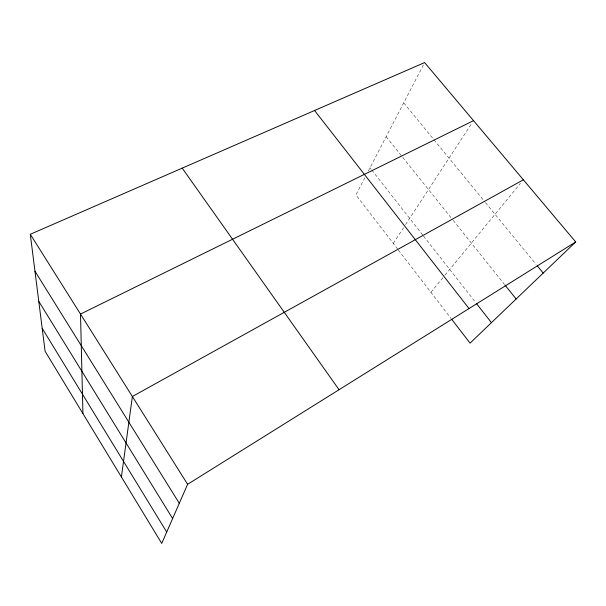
<?xml version="1.0" encoding="UTF-8"?>
<svg xmlns="http://www.w3.org/2000/svg" width="606" height="606" viewBox="0 0 606 606"><rect width="100%" height="100%" fill="white"/><g stroke="black" fill="none" stroke-linecap="round" stroke-linejoin="round"><path stroke-width="0.45" stroke-dasharray="3.03 2.27" d="M364.888 177.649L355.934 194.905L397.831 249.324M368.304 171.081L424.617 62.577M393.271 243.4L403.505 227.742M405.55 224.606L471.491 123.768M430.927 292.304L444.425 275.866M445.016 275.154L520.41 183.398M403.717 102.853L484.876 201.889M485.467 202.616L536.068 264.36M386.158 136.683L452.568 219.614M453.159 220.349L504.359 284.282M370.008 167.794L371.175 169.279M371.758 170.021L423.003 235.378M423.586 236.12L475.793 302.697M398.407 250.066L451.069 318.461"/><path stroke-width="0.91" d="M121.405 476.99L132.373 396.498L523.364 179.808M575.7 241.938L187.61 484.3L161.726 543.423L45.086 351.253L30.3 234.28L424.617 62.577L575.7 241.938L470.059 343.132L451.644 319.21M473.528 120.647L80.507 314.075L82.931 413.603M537.257 265.814L543.203 273.071M504.942 285.017L516.138 298.993M476.369 303.432L491.436 322.65M314.575 110.497L469.021 308.56M182.209 168.127L339.057 389.726M30.3 234.28L187.61 484.3M34.974 271.238L179.3 503.291M38.776 301.349L172.619 518.547M42.185 328.308L166.711 532.045"/></g></svg>
